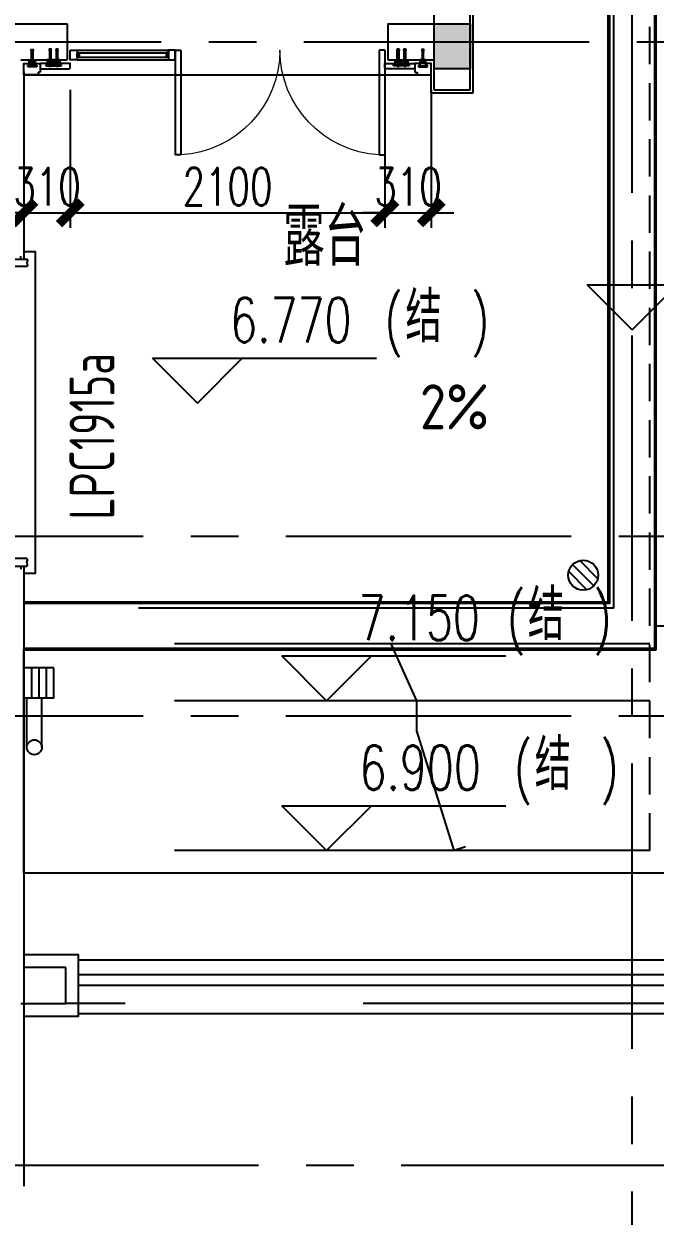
# Model space of a CAD drawing. Extents: x 296441 to 853063, y 459050 to 1117990.
# Drawn here: x 652638 to 656853, y 567787 to 575747 of the extents above; entities that cross this region are included whole.
import ezdxf
from ezdxf.enums import TextEntityAlignment as Align

# ---------------------------------------------------------------- set-up
doc = ezdxf.new("R2010")
doc.units = 0
doc.header["$LTSCALE"] = 1000
for name, pattern in [('14-GRID$0$CENTER2', [28.575, 19.05, -3.175, 3.175, -3.175]), ('B-ROOF01$0$F1-OTLN-ROOF$0$HIDDEN', [0.375, 0.25, -0.125]), ('CENTER', [50.8, 31.75, -6.35, 6.35, -6.35]), ('DASH', [0.35, 0.25, -0.1]), ('DOTE', [2.42, 2, -0.2, 0.02, -0.2]), ('E2-E3-FL03$0$E1-FL03$0$HIDDEN', [0.375, 0.25, -0.125]), ('E2-E3-FL03$0$E1-FL03$0$HIDDEN2', [4.7625, 3.175, -1.5875]), ('E2-E3-RF$0$E1-FL03$0$$AUDIT_BAD_LTYPE2', [0]), ('HIDDEN', [0.375, 0.25, -0.125])]:
    doc.linetypes.add(name, pattern=pattern)
for name, color, linetype in [('0-COL-H1', 170, 'Continuous'), ('14-GRID$0$G-GRID', 9, '14-GRID$0$CENTER2'), ('5PJ(配件)', 13, 'Continuous'), ('8XX(虚线)', 8, 'DASH'), ('A-SLAB-OTLN', 144, 'HIDDEN'), ('C01-RISR-FL01-P$0$P-WSTW-EQPM', 4, 'Continuous'), ('DIM_ELEV', 3, 'Continuous'), ('DIM_SYMB', 3, 'Continuous'), ('DZ-TEXT-FL01$0$A-ROOM-IDEN', 4, 'Continuous'), ('E-TEXT-BS01-MI-14$0$A-WIND-IDEN', 33, 'Continuous'), ('E2-E3-FL03$0$A-WALL-FNSH', 6, 'Continuous'), ('E2-E3-FL03$0$E1-FL03$0$A-ELEV-HDDN', 161, 'E2-E3-FL03$0$E1-FL03$0$HIDDEN2'), ('E2-E3-FL03$0$E1-FL03$0$A-FLOR', 23, 'Continuous'), ('E2-E3-FL03$0$E1-FL03$0$A-HRAL', 5, 'Continuous'), ('E2-E3-FL03$0$E1-FL03$0$A-OVLK', 140, 'Continuous'), ('E2-E3-FL03$0$E1-FL03$0$A-ROOF', 2, 'Continuous'), ('E2-E3-FL03$0$E1-FL03$0$A-SECT-WIND', 155, 'Continuous'), ('E2-E3-FL03$0$E1-FL03$0$A-SECT-WOOD', 17, 'Continuous'), ('E2-E3-FL03$0$E1-FL03$0$A-SLAB-OTLN', 144, 'E2-E3-FL03$0$E1-FL03$0$HIDDEN'), ('E2-E3-FL03$0$E1-FL03$0$A-WALL', 1, 'Continuous'), ('E2-E3-FL03$0$E1-FL03$0$A-WALL-FNSH', 6, 'Continuous'), ('E2-E3-FL03$0$E1-FL03$0$AUDIT_I_171201172723-9', 4, 'Continuous'), ('E2-E3-FL03$0$E1-FL03$0$G-XREF', 2, 'Continuous'), ('E2-E3-FL03$0$menchuangtao1$0$A-DETL-STONE', 42, 'Continuous'), ('E2-E3-FL03$0$menchuangtao1$0$A-WALL', 1, 'Continuous'), ('E2-E3-FL03$0$menchuangtao1$0$A_CUR_FRAME', 112, 'Continuous'), ('E_OTHER', 7, 'Continuous'), ('PUB_TEXT', 7, 'Continuous'), ('ZT0_默认图层-----PM、LM、DY、JD', 7, 'Continuous'), ('ZT1_Dim---标注---PM、LM、DY、JD', 252, 'Continuous'), ('ZT3_型材--铝断面-------------JD', 6, 'Continuous'), ('ZT3_辅材--五金件-------------JD', 13, 'Continuous')]:
    doc.layers.add(name, color=color, linetype=linetype)
doc.layers.add('E2-E3-FL03$0$E1-FL03$0$A-ANNO-NPLT', color=215, linetype='Continuous', plot=False)
doc.styles.add('_TCH_DIM', font='SIMPLEX', dxfattribs={"bigfont": 'GBCBIG'})
doc.styles.add('C01-RISR-FL01-P$0$hz', font='simplex', dxfattribs={"width": 0.7, "bigfont": 'hztxt'})
doc.styles.add('E2-E3-FL03$0$E1-FL03$0$hz', font='simplex', dxfattribs={"width": 0.7, "bigfont": 'hztxt'})
doc.styles.get("Standard").update_dxf_attribs({"font": 'gbenor.shx', "bigfont": 'gbcbig.shx'})
doc.styles.add('ZT-DIMSTYLE', font='ROMANS.shx', dxfattribs={"width": 0.7, "bigfont": 'CHINESE.shx'})
doc.styles.add('ZT_文字标注', font='ROMANS.shx', dxfattribs={"width": 0.7, "bigfont": '@1chinese.shx'})
doc.dimstyles.new('ZT-DIM100', dxfattribs={"dimscale": 100, "dimtxt": 2.5, "dimasz": 1.5, "dimexe": 1, "dimexo": 1, "dimgap": 0.5, "dimtad": 1, "dimdec": 0, "dimdsep": 46, "dimtxsty": 'ZT-DIMSTYLE', "dimblk": 'ARCHTICK', "dimcen": 2.5, "dimclrd": 175, "dimclre": 175, "dimclrt": 7, "dimazin": 2, "dimtfac": 1, "dimtix": 1, "dimtmove": 2, "dimatfit": 3, "dimfxl": 0, "dimarcsym": 0})

# ---------------------------------------------------------------- blocks, each defined once
blk = doc.blocks.new('E2-E3-FL03$0$menchuangtao1')
at = {"layer": 'E2-E3-FL03$0$menchuangtao1$0$A-DETL-STONE'}
blk.add_lwpolyline([(-10, -52.5), (-10, -159.2, -0.471625), (-15, -162.1, -0.528396), (-19.5, -164.7, 0.241692), (-50.5, -164.7, -0.528396), (-55, -162.1, -0.471625), (-60, -159.2), (-60, -52.5)], format="xyb", close=True, dxfattribs=at)
at = {"layer": 'E2-E3-FL03$0$menchuangtao1$0$A-WALL'}
for p, q in [((-10, 120), (-10, -120)), ((-10, 120), (10, 120)), ((-10, -120), (10, -120))]:
    blk.add_line(p, q, dxfattribs=at)
at = {"layer": 'E2-E3-FL03$0$menchuangtao1$0$A_CUR_FRAME'}
for p, q in [((-60, -52.5), (-10, 52.5)), ((-60, 52.5), (-10, -52.5))]:
    blk.add_line(p, q, dxfattribs=at)
blk.add_lwpolyline([(-10, -52.5), (-10, 52.5), (-60, 52.5), (-60, -52.5)], close=True, dxfattribs=at)
blk = doc.blocks.new('E2-E3-FL03$0$E1-FL03$0$$PS002_0')
at = {"color": 0}
for p, q in [((-0.25, -0.5), (-0.25, 0.5)), ((0, -0.5), (0, 0.5)), ((0.25, -0.5), (0.25, 0.5))]:
    blk.add_line(p, q, dxfattribs=at)
blk.add_lwpolyline([(-0.5, -0.5), (0.5, -0.5), (0.5, 0.5), (-0.5, 0.5)], close=True, dxfattribs=at)
at = {"color": 0, "style": 'E2-E3-FL03$0$E1-FL03$0$hz', "width": 0.7, "flags": 1}
for tag, p in [('UNIT', (0, 0)), ('SPEC', (0, -0.002)), ('WHAT', (0, -0.003))]:
    blk.add_attdef(tag, p, '', height=0.001, dxfattribs=at)
blk = doc.blocks.new('*U428')
at = {"layer": 'E2-E3-FL03$0$E1-FL03$0$A-SECT-WIND'}
for p, q in [((45, 32.5), (655, 32.5)), ((60, 15), (640, 15)), ((45, -32.5), (655, -32.5)), ((60, -15), (640, -15))]:
    blk.add_line(p, q, dxfattribs=at)
at = {"layer": 'E2-E3-FL03$0$E1-FL03$0$A-SECT-WOOD'}
for points in [[(0, 32.5), (45, 32.5), (45, -32.5), (0, -32.5)], [(60, 15), (60, -15), (45, -15), (45, 15)], [(640, 15), (640, -15), (655, -15), (655, 15)], [(700, 32.5), (655, 32.5), (655, -32.5), (700, -32.5)]]:
    blk.add_lwpolyline(points, close=True, dxfattribs=at)
blk = doc.blocks.new('E2-E3-FL03$0$E1-FL03$0$1400-door')
for p, q in [((0, 0), (0, -699.7)), ((0, 0), (37.5, 0)), ((37.5, 0), (37.5, -699.7)), ((1362.5, 0), (1362.5, -699.7)), ((1400, 0), (1362.5, 0)), ((1400, 0), (1400, -699.7)), ((37.5, -699.7), (0, -699.7)), ((1362.5, -699.7), (1400, -699.7))]:
    blk.add_line(p, q)
at = {"lineweight": 13}
for centre, start, end in [((-0.9, 0.4), 273.14342, 359.96949), ((1400.9, 0.4), 180.03051, 266.85658)]:
    blk.add_arc(centre, 700.9, start, end, dxfattribs=at)
blk = doc.blocks.new('C01-RISR-FL01-P$0$$PS001_0')
for p, q in [((-0.485, -0.123), (0.123, 0.485)), ((-0.354, -0.354), (0.354, 0.354)), ((-0.118, -0.486), (0.486, 0.118))]:
    blk.add_line(p, q)
blk.add_circle((0, 0), 0.5)
at = {"style": 'C01-RISR-FL01-P$0$hz', "width": 0.7, "flags": 1}
for tag, p in [('UNIT', (0, 0)), ('SPEC', (0, -0.002)), ('WHAT', (0, -0.003))]:
    blk.add_attdef(tag, p, '', height=0.001, dxfattribs=at)
blk = doc.blocks.new('ZT_钢膨胀螺栓_M10X95')
at = {"layer": 'ZT3_辅材--五金件-------------JD', "color": 1, "linetype": 'DOTE', "ltscale": 5}
blk.add_line((-27, 0), (82, 0), dxfattribs=at)
at = {"layer": 'ZT3_辅材--五金件-------------JD'}
for p, q in [((-17.5, 5), (-19, 3.5)), ((-19, -3.5), (-19, 3.5)), ((-13, 4.2), (-18.2, 4.2)), ((-13, 5), (-17.5, 5)), ((-17.5, 5), (-17.5, -5)), ((-16, 5), (-16, -5)), ((-14.5, 5), (-14.5, -5)), ((-13, -6.9), (-13, 6.9)), ((-4.6, 9.2), (-12.5, 9.2)), ((-4.6, 4.6), (-12.5, 4.6)), ((-4.6, -9.2), (-4.6, 9.2)), ((-2, 0.7), (-4.6, -0.2)), ((-2, 0), (-4.6, -0.9)), ((0, 5), (55, 5)), ((55, 5), (55, -5)), ((57.1, 4.1), (55, 4.1)), ((57.1, 1), (55, 1)), ((57.1, 5), (72.4, 7)), ((57.1, -5), (57.1, 5)), ((72.4, 0.4), (60.5, 0.4)), ((72.4, 7), (72.4, 0.4)), ((72.4, 6.5), (74.9, 6.9)), ((76, 5.9), (76, -5.9)), ((-17.5, -5), (-19, -3.5)), ((-13, -4.2), (-18.2, -4.2)), ((-13, -5), (-17.5, -5)), ((-4.6, -4.6), (-12.5, -4.6)), ((-4.6, -9.2), (-12.5, -9.2)), ((55, -5), (0, -5)), ((57.1, -1), (55, -1)), ((57.1, -4.1), (55, -4.1)), ((72.4, -7), (57.1, -5)), ((60.5, -0.4), (72.4, -0.4)), ((72.4, -0.4), (72.4, -7)), ((74.9, -6.9), (72.4, -6.5))]:
    blk.add_line(p, q, dxfattribs=at)
for centre, radius, start, end in [((-7.4, 6.9), 5.58, 155.5673, 204.4327), ((8.6, 0), 21.6, 167.64322, 192.35678), ((59.6, 0), 1.04, 23.57818, 336.42183), ((75, 5.9), 1, 0, 97.41201), ((-7.4, -6.9), 5.58, 155.5673, 204.4327), ((75, -5.9), 1, 262.58799, 0)]:
    blk.add_arc(centre, radius, start, end, dxfattribs=at)
at = {"layer": 'Defpoints', "color": 250, "style": 'ZT_文字标注', "width": 0.7}
for s, p in [('M10', (-9, 7.2)), ('95', (-9, -6.2))]:
    blk.add_text(s, height=1.5, rotation=90, dxfattribs=at).set_placement(p, align=Align.MIDDLE)
blk = doc.blocks.new('*U2473')
at = {"layer": 'ZT3_辅材--五金件-------------JD', "rotation": 270}
blk.add_blockref('ZT_钢膨胀螺栓_M10X95', (0, 0), dxfattribs=at)
blk = doc.blocks.new('L形挂件')
at = {"layer": '8XX(虚线)', "ltscale": 25}
h = blk.add_hatch(dxfattribs=at)
h.set_pattern_fill('AR-SAND', color=256, scale=0.05, style=0)
h.set_pattern_definition([(52.5, (-25.0006, -59.7017), (2.44707, -0.08), [0, -1.9304, 0, -2.159, 0, -2.06375]), (82.5, (-25.0006, -59.7017), (3.58413, 2.24762), [0, -1.0414, 0, -1.7399, 0, -0.66675]), (122.5, (-25.0006, -61.2638), (0.00719, 3.95496), [0, -0.635, 0, -2.286, 0, -2.9845]), (132.5, (-25.0006, -61.2638), (1.11465, 3.81778), [0, -0.3175, 0, -1.4986, 0, -1.7145])])
edge = h.paths.add_edge_path()
edge.add_line((-34, -29.7), (-41, -29.7))
edge.add_line((-41, -29.7), (-41, -59.7))
edge.add_line((-41, -59.7), (-39.5, -59.7))
edge.add_line((-39.5, -59.7), (-39.5, -40.9))
edge.add_arc((-38.3, -40.9), 1.2, 90, 180, ccw=False)
edge.add_line((-38.3, -39.7), (-34, -39.7))
edge.add_line((-34, -39.7), (-34, -29.7))
edge = h.paths.add_edge_path()
edge.add_line((-41, -89.7), (-34, -89.7))
edge.add_line((-34, -89.7), (-34, -79.7))
edge.add_line((-34, -79.7), (-38.3, -79.7))
edge.add_arc((-38.3, -78.5), 1.2, -180, -90, ccw=False)
edge.add_line((-39.5, -78.5), (-39.5, -59.7))
edge.add_line((-39.5, -59.7), (-41, -59.7))
edge.add_line((-41, -59.7), (-41, -89.7))
h = blk.add_hatch(dxfattribs=at)
h.set_pattern_fill('AR-SAND', color=256, scale=0.05, angle=180, style=0)
h.set_pattern_definition([(52.5, (-25.0006, -104.7017), (2.44707, -0.08), [0, -1.9304, 0, -2.159, 0, -2.06375]), (82.5, (-25.0006, -104.7017), (3.58413, 2.24762), [0, -1.0414, 0, -1.7399, 0, -0.66675]), (122.5, (-25.0006, -106.2638), (0.00719, 3.95496), [0, -0.635, 0, -2.286, 0, -2.9845]), (132.5, (-25.0006, -106.2638), (1.11465, 3.81778), [0, -0.3175, 0, -1.4986, 0, -1.7145])])
edge = h.paths.add_edge_path()
edge.add_line((-41, -134.7), (-34, -134.7))
edge.add_line((-34, -134.7), (-34, -124.7))
edge.add_line((-34, -124.7), (-38.3, -124.7))
edge.add_arc((-38.3, -123.5), 1.2, -180, -90, ccw=False)
edge.add_line((-39.5, -123.5), (-39.5, -104.7))
edge.add_line((-39.5, -104.7), (-41, -104.7))
edge.add_line((-41, -104.7), (-41, -134.7))
edge = h.paths.add_edge_path()
edge.add_line((-34, -74.7), (-41, -74.7))
edge.add_line((-41, -74.7), (-41, -104.7))
edge.add_line((-41, -104.7), (-39.5, -104.7))
edge.add_line((-39.5, -104.7), (-39.5, -85.9))
edge.add_arc((-38.3, -85.9), 1.2, 90, 180, ccw=False)
edge.add_line((-38.3, -84.7), (-34, -84.7))
edge.add_line((-34, -84.7), (-34, -74.7))
at = {"color": 1, "linetype": 'CENTER', "ltscale": 10}
for p, q in [((40, -59.7), (-50, -59.7)), ((40, -59.7), (-50, -59.7)), ((40, -104.7), (-50, -104.7)), ((40, -104.7), (-50, -104.7))]:
    blk.add_line(p, q, dxfattribs=at)
at = {"color": 8}
for p, q in [((-41, -29.7), (-34, -29.7)), ((-41, -74.7), (-34, -74.7))]:
    blk.add_line(p, q, dxfattribs=at)
at = {"layer": '5PJ(配件)'}
for p, q in [((-4, -79.7), (-4, -39.7)), ((-39.5, -110.9), (-39.5, -85.9)), ((-39.5, -123.5), (-39.5, -110.9)), ((-38.3, -84.7), (-25, -84.7)), ((-25, -124.7), (-38.3, -124.7)), ((-35.5, -124.7), (-35.5, -84.7))]:
    blk.add_line(p, q, dxfattribs=at)
for points in [[(-25, -39.7), (0, -39.7)], [(0, -40.1), (0, -79.7), (-25, -79.7)], [(-25, -84.7), (0, -84.7), (0, -124.7)], [(0, -124.7), (-25, -124.7)]]:
    blk.add_lwpolyline(points, dxfattribs=at)
for centre, start, end in [((-38.3, -85.9), 90, 180), ((-38.3, -123.5), 180, 270)]:
    blk.add_arc(centre, 1.2, start, end, dxfattribs=at)
at = {"layer": '8XX(虚线)', "ltscale": 25}
for p, q in [((-41, -89.7), (-41, -29.7)), ((-41, -134.7), (-41, -74.7)), ((-34, -29.7), (-34, -39.7)), ((-34, -74.7), (-34, -84.7)), ((-34, -89.7), (-41, -89.7)), ((-34, -134.7), (-41, -134.7)), ((-34, -79.7), (-34, -89.7)), ((-34, -124.7), (-34, -134.7))]:
    blk.add_line(p, q, dxfattribs=at)
at = {"layer": '8XX(虚线)', "linetype": 'Continuous', "ltscale": 25}
for p, q in [((-39.5, -65.9), (-39.5, -40.9)), ((-39.5, -78.5), (-39.5, -65.9)), ((-38.3, -39.7), (-25, -39.7)), ((-35.5, -79.7), (-35.5, -39.7)), ((-25, -79.7), (-38.3, -79.7))]:
    blk.add_line(p, q, dxfattribs=at)
at = {"layer": '8XX(虚线)', "linetype": 'DASH', "ltscale": 25}
blk.add_line((-4, -124.7), (-4, -84.7), dxfattribs=at)
for centre, start, end in [((-38.3, -40.9), 90, 180), ((-38.3, -78.5), 180, 270)]:
    blk.add_arc(centre, 1.2, start, end, dxfattribs=at)
at = {"layer": 'ZT3_辅材--五金件-------------JD', "rotation": 90}
for p in [(-4, -59.7), (-4, -104.7)]:
    blk.add_blockref('*U2473', p, dxfattribs=at)
blk = doc.blocks.new('20180521.08271243')
at = {"layer": '8XX(虚线)', "ltscale": 25}
h = blk.add_hatch(dxfattribs=at)
h.set_pattern_fill('AR-SAND', color=256, scale=0.05, angle=360, style=0)
h.set_pattern_definition([(232.5, (-292719.11, -161804.6666), (-2.447066187, 0.080001565), [0, -1.9304, 0, -2.159, 0, -2.06375]), (262.5, (-292719.11, -161804.6666), (-3.584125503, -2.247616416), [0, -1.0414, 0, -1.7399, 0, -0.66675]), (302.5, (-292719.11, -161803.1045), (-0.007185923, -3.954961851), [0, -0.635, 0, -2.286, 0, -2.9845]), (312.5, (-292719.11, -161803.1045), (-1.114646616, -3.817782262), [0, -0.3175, 0, -1.4986, 0, -1.7145])])
edge = h.paths.add_edge_path()
edge.add_line((30, 36), (30, 29))
edge.add_line((30, 29), (20, 29))
edge.add_line((20, 29), (20, 33.3))
edge.add_arc((18.8, 33.3), 1.2, 360, 450)
edge.add_line((18.8, 34.5), (0, 34.5))
edge.add_line((0, 34.5), (0, 36))
edge.add_line((0, 36), (30, 36))
edge = h.paths.add_edge_path()
edge.add_line((-30, 29), (-30, 36))
edge.add_line((-30, 36), (0, 36))
edge.add_line((0, 36), (0, 34.5))
edge.add_line((0, 34.5), (-18.8, 34.5))
edge.add_arc((-18.8, 33.3), 1.2, 90, 180)
edge.add_line((-20, 33.3), (-20, 29))
edge.add_line((-20, 29), (-30, 29))
at = {"color": 8}
blk.add_line((-30, 36, 0), (-30, 29, 0), dxfattribs=at)
at = {"color": 1, "linetype": 'CENTER', "ltscale": 10}
blk.add_line((0, -50), (0, 9.5), dxfattribs=at)
blk.add_line((0, -50), (0, 9.5), dxfattribs=at)
at = {"layer": '5PJ(配件)'}
for p, q in [((-20, 33.3, 0), (-20, 30, 0)), ((20, 30.5, 0), (-20, 30.5, 0)), ((6.2, 34.5, 0), (-18.8, 34.5, 0)), ((18.8, 34.5, 0), (6.2, 34.5, 0)), ((20, 30, 0), (20, 33.3, 0)), ((20, -2), (-20, -2)), ((20, -6), (-20, -6))]:
    blk.add_line(p, q, dxfattribs=at)
for points in [[(-20, 30), (-20, -10), (20, -10)], [(20, -10), (20, 30)]]:
    blk.add_lwpolyline(points, dxfattribs=at)
for centre, start, end in [((-18.8, 33.3, 0), 90, 180), ((18.8, 33.3, 0), 0, 90)]:
    blk.add_arc(centre, 1.2, start, end, dxfattribs=at)
at = {"layer": '8XX(虚线)', "ltscale": 25}
for p, q in [((30, 36, 0), (-30, 36, 0)), ((-30, 29, 0), (-20, 29, 0)), ((-25, 29, 0), (-20, 29, 0)), ((20, 29, 0), (30, 29, 0)), ((30, 29, 0), (30, 36, 0))]:
    blk.add_line(p, q, dxfattribs=at)
at = {"layer": 'ZT3_辅材--五金件-------------JD'}
for p, q in [((-9.2, 2.6), (-9.2, 7.5)), ((9.2, 2.6), (-9.2, 2.6)), ((6.9, 8), (-6.9, 8)), ((-5, 8), (-5, 9.5)), ((-5, 9.5), (5, 9.5)), ((-4.6, 2.6), (-4.6, 7.5)), ((-4.3, 8), (-4.3, 9.5)), ((-0.7, 0), (0.2, 2.6)), ((0, 0), (0.9, 2.6)), ((4.2, 8), (4.2, 9.5)), ((4.6, 2.6), (4.6, 7.5)), ((5, 8), (5, 9.5)), ((9.2, 2.6), (9.2, 7.5)), ((-5, -59.1), (-7, -74.4)), ((-7, -74.4), (-0.4, -74.4)), ((-6.5, -74.4), (-6.9, -76.9)), ((-5.9, -78), (5.9, -78)), ((-5, -2), (-5, -57)), ((-5, -57), (5, -57)), ((5, -59.1), (-5, -59.1)), ((-4.1, -59.1), (-4.1, -57)), ((-1, -59.1), (-1, -57)), ((-0.4, -74.4), (-0.4, -62.5)), ((0.4, -62.5), (0.4, -74.4)), ((0.4, -74.4), (7, -74.4)), ((1, -59.1), (1, -57)), ((4.1, -59.1), (4.1, -57)), ((5, -57), (5, -2)), ((7, -74.4), (5, -59.1)), ((6.9, -76.9), (6.5, -74.4))]:
    blk.add_line(p, q, dxfattribs=at)
at = {"layer": 'ZT3_辅材--五金件-------------JD', "color": 1, "linetype": 'DOTE', "ltscale": 5}
blk.add_line((0, 9.5), (0, -84), dxfattribs=at)
at = {"layer": 'ZT3_辅材--五金件-------------JD'}
for centre, radius, start, end in [((-6.9, 2.4), 5.58, 65.5673, 114.4327), ((0, -13.6), 21.6, 77.64322, 102.35678), ((6.9, 2.4), 5.58, 65.5673, 114.4327), ((-5.9, -77), 1, 172.58799, 270), ((0, -61.6), 1.04, 293.57817, 246.42182), ((5.9, -77), 1, 270, 7.41201)]:
    blk.add_arc(centre, radius, start, end, dxfattribs=at)
at = {"layer": 'Defpoints', "color": 250, "style": 'ZT_文字标注', "text_generation_flag": 4, "width": 0.7}
for s, p in [('M10', (-7.2, 7)), ('95', (6.2, 7))]:
    blk.add_text(s, height=1.5, rotation=180, dxfattribs=at).set_placement(p, align=Align.MIDDLE)
blk = doc.blocks.new('20191022142107', base_point=(100381.7, 896927.6, 0))
at = {"layer": 'ZT3_型材--铝断面-------------JD', "ltscale": 0.02, "elevation": 0}
blk.add_lwpolyline([(100581.7, 896902.6), (100581.7, 896867.6), (100391.7, 896867.6, -0.414214), (100381.7, 896877.6), (100381.7, 896902.6)], format="xyb", close=True, dxfattribs=at)
at = {"layer": 'ZT3_型材--铝断面-------------JD', "ltscale": 0.02, "elevation": -0.1}
blk.add_lwpolyline([(100581.7, 896902.6), (100581.7, 896850.6, 0.414214), (100589.7, 896842.6), (100596.7, 896842.6), (100596.7, 896835.6, 0.414214), (100604.7, 896827.6), (100691.7, 896827.6), (100691.7, 896902.6), (100581.7, 896902.6)], format="xyb", dxfattribs=at)
at = {"layer": 'ZT0_默认图层-----PM、LM、DY、JD', "ltscale": 10, "rotation": 180}
blk.add_blockref('20180521.08271243', (100635.8, 896917.6, 0), dxfattribs=at)
at = {"layer": 'ZT1_Dim---标注---PM、LM、DY、JD', "ltscale": 10, "rotation": 90}
blk.add_blockref('L形挂件', (100410.5, 896927.6, 0), dxfattribs=at)
blk = doc.blocks.new('20191022142059', base_point=(98281.7, 896927.6, 0))
at = {"layer": 'ZT3_型材--铝断面-------------JD', "ltscale": 0.02, "elevation": 0}
blk.add_lwpolyline([(98081.7, 896902.6), (98081.7, 896850.6, -0.414214), (98073.7, 896842.6), (98066.7, 896842.6), (98066.7, 896835.6, -0.414214), (98058.7, 896827.6), (97971.7, 896827.6), (97971.7, 896902.6), (98081.7, 896902.6)], format="xyb", dxfattribs=at)
blk.add_lwpolyline([(98081.7, 896902.6), (98081.7, 896867.6), (98271.7, 896867.6, 0.414214), (98281.7, 896877.6), (98281.7, 896902.6)], format="xyb", close=True, dxfattribs=at)
at = {"layer": 'ZT0_默认图层-----PM、LM、DY、JD', "ltscale": 10, "xscale": -1, "rotation": 180}
blk.add_blockref('20180521.08271243', (98027.7, 896917.6, 0), dxfattribs=at)
at = {"layer": 'ZT1_Dim---标注---PM、LM、DY、JD', "ltscale": 10, "xscale": -1, "rotation": 270}
blk.add_blockref('L形挂件', (98253, 896927.6, 0), dxfattribs=at)
blk = doc.blocks.new('HHHH23')
at = {"layer": 'A-SLAB-OTLN', "linetype": 'B-ROOF01$0$F1-OTLN-ROOF$0$HIDDEN'}
blk.add_line((931144.2, 412892.8), (931144.2, 425192.8), dxfattribs=at)
at = {"layer": 'E2-E3-FL03$0$A-WALL-FNSH'}
blk.add_line((926964.2, 411627.9), (926964.2, 410652.8), dxfattribs=at)
at = {"layer": 'E2-E3-FL03$0$E1-FL03$0$A-ANNO-NPLT', "linetype": 'E2-E3-FL03$0$E1-FL03$0$HIDDEN2'}
for p, q in [((926984.2, 413582.8), (926984.2, 413912.8)), ((927084.2, 413582.8), (927084.2, 413912.8))]:
    blk.add_line(p, q, dxfattribs=at)
at = {"layer": 'E2-E3-FL03$0$E1-FL03$0$A-ANNO-NPLT'}
blk.add_lwpolyline([(929912.9, 412918.1), (929837, 412892.8), (929587, 413692.8), (929587, 413892.8), (929417, 414272.8)], dxfattribs=at)
blk.add_circle((927034.2, 413582.8), 50, dxfattribs=at)
at = {"layer": 'E2-E3-FL03$0$E1-FL03$0$A-ELEV-HDDN'}
blk.add_line((932404.2, 411872.8), (927244.2, 411872.8), dxfattribs=at)
blk.add_lwpolyline([(926944.2, 411872.7), (927244.2, 411872.7), (927244.2, 412112.8), (926964.2, 412112.8)], dxfattribs=at)
at = {"layer": 'E2-E3-FL03$0$E1-FL03$0$A-FLOR'}
blk.add_line((926964.2, 418072.8), (929684.2, 418072.8), dxfattribs=at)
at = {"layer": 'E2-E3-FL03$0$E1-FL03$0$A-HRAL'}
for p, q in [((932319.2, 412062.8), (927329.2, 412062.8)), ((932319.2, 411992.8), (927329.2, 411992.8))]:
    blk.add_line(p, q, dxfattribs=at)
at = {"layer": 'E2-E3-FL03$0$E1-FL03$0$A-OVLK'}
for p, q in [((932319.2, 412162.8), (927329.2, 412162.8)), ((932319.2, 411802.8), (927329.2, 411802.8))]:
    blk.add_line(p, q, dxfattribs=at)
for points in [[(929964.2, 422652.8), (931184.2, 422652.8), (931184.2, 414232.8), (926964.2, 414232.8)], [(929964.2, 422642.8), (931174.2, 422642.8), (931174.2, 414242.8), (926964.2, 414242.8)], [(929964.2, 422342.8), (930874.2, 422342.8), (930874.2, 414542.8), (926964.2, 414542.8)], [(929964.2, 422332.8), (930864.2, 422332.8), (930864.2, 414552.8), (926964.2, 414552.8)], [(926964.2, 416892.8), (927039.2, 416892.8), (927039.2, 414742.8), (926964.2, 414742.8)], [(926964.2, 411787.7), (927329.2, 411787.7), (927329.2, 412197.8), (926964.2, 412197.8)]]:
    blk.add_lwpolyline(points, dxfattribs=at)
at = {"layer": 'E2-E3-FL03$0$E1-FL03$0$A-ROOF'}
blk.add_line((931294.2, 412742.8), (926964.2, 412742.8), dxfattribs=at)
blk.add_lwpolyline([(931184.2, 414392.8), (931294.2, 414392.8), (931294.2, 412742.8), (926964.2, 412742.8), (926964.2, 414232.8), (931184.2, 414232.8), (931184.2, 414392.8)], dxfattribs=at)
at = {"layer": 'E2-E3-FL03$0$E1-FL03$0$A-SLAB-OTLN', "linetype": 'E2-E3-RF$0$E1-FL03$0$$AUDIT_BAD_LTYPE2'}
blk.add_line((930904.2, 414512.8), (930904.2, 422372.8), dxfattribs=at)
at = {"layer": 'E2-E3-FL03$0$E1-FL03$0$A-SLAB-OTLN', "linetype": 'E2-E3-FL03$0$E1-FL03$0$HIDDEN2'}
for p, q in [((930904.2, 414512.8), (926964.2, 414512.8)), ((931144.2, 414272.8), (926964.2, 414272.8)), ((931144.2, 413892.8), (926964.2, 413892.8)), ((931144.2, 412892.8), (926964.2, 412892.8))]:
    blk.add_line(p, q, dxfattribs=at)
at = {"layer": 'E2-E3-FL03$0$E1-FL03$0$A-WALL'}
for p, q in [((929704.2, 418412.8), (929704.2, 418792.8)), ((929944.2, 417972.8), (929944.2, 418792.8)), ((926704.2, 418412.8), (927254.2, 418412.8)), ((927254.2, 418412.8), (927254.2, 418172.8)), ((929394.2, 418412.8), (929704.2, 418412.8)), ((929394.2, 418412.8), (929394.2, 418172.8)), ((926944.2, 418172.8), (927254.2, 418172.8)), ((929394.2, 418172.8), (929704.2, 418172.8)), ((929704.2, 417972.8), (929704.2, 418172.8)), ((929704.2, 417972.8), (929944.2, 417972.8))]:
    blk.add_line(p, q, dxfattribs=at)
at = {"layer": 'E2-E3-FL03$0$E1-FL03$0$A-WALL-FNSH'}
for p, q in [((929964.2, 417952.8), (929964.2, 418792.8)), ((926964.2, 418092.8), (926964.2, 416842.8)), ((929684.2, 417952.8), (929684.2, 418092.8)), ((929684.2, 417952.8), (929964.2, 417952.8)), ((926964.2, 414792.8), (926964.2, 410652.8))]:
    blk.add_line(p, q, dxfattribs=at)
blk.add_blockref('*U428', (927274.2, 418205.3))
at = {"layer": 'C01-RISR-FL01-P$0$P-WSTW-EQPM', "xscale": 200, "yscale": 200, "zscale": 200, "rotation": 90}
blk.add_blockref('C01-RISR-FL01-P$0$$PS001_0', (930698.8, 414731.7), dxfattribs=at)
at = {"layer": 'E2-E3-FL03$0$E1-FL03$0$A-ANNO-NPLT', "xscale": 200, "yscale": 200, "zscale": 200, "rotation": 179.9999999999999}
blk.add_blockref('E2-E3-FL03$0$E1-FL03$0$$PS002_0', (927064.2, 414012.8), dxfattribs=at)
at = {"layer": 'E2-E3-FL03$0$E1-FL03$0$AUDIT_I_171201172723-9', "xscale": -1}
blk.add_blockref('E2-E3-FL03$0$E1-FL03$0$1400-door', (929374.2, 418237.8), dxfattribs=at)
at = {"layer": 'E2-E3-FL03$0$E1-FL03$0$G-XREF', "rotation": 90}
blk.add_blockref('E2-E3-FL03$0$menchuangtao1', (926824.2, 416852.8), dxfattribs=at)
at = {"layer": 'E2-E3-FL03$0$E1-FL03$0$G-XREF', "xscale": -1, "rotation": 90}
blk.add_blockref('E2-E3-FL03$0$menchuangtao1', (926824.2, 414782.8), dxfattribs=at)
at = {"layer": 'ZT1_Dim---标注---PM、LM、DY、JD', "ltscale": 1000, "xscale": -1}
for name, p in [('20191022142107', (927274.2, 418172.8)), ('20191022142059', (929374.2, 418172.8))]:
    blk.add_blockref(name, p, dxfattribs=at)
blk = doc.blocks.new('WWWE12')
at = {"layer": 'DIM_ELEV'}
for p, q in [((867082.8, 416370.8), (866782.8, 416670.8)), ((866782.8, 416670.8), (868278.8, 416670.8)), ((867082.8, 416370.8), (867382.8, 416670.8)), ((864179.9, 415880.9), (863879.9, 416180.9)), ((863879.9, 416180.9), (865375.9, 416180.9)), ((864179.9, 415880.9), (864479.9, 416180.9)), ((865043.1, 413892.8), (864743.1, 414192.8)), ((864743.1, 414192.8), (866239.1, 414192.8)), ((865043.1, 413892.8), (865343.1, 414192.8)), ((865043.1, 412892.8), (864743.1, 413192.8)), ((864743.1, 413192.8), (866239.1, 413192.8)), ((865043.1, 412892.8), (865343.1, 413192.8))]:
    blk.add_line(p, q, dxfattribs=at)
at = {"layer": 'DIM_SYMB'}
blk.add_lwpolyline([(865919, 415641.1, 0, 0, 0), (866410.2, 415129.4, 80, 0, 0), (866617.9, 414912.9, 0, 0, 0)], format="xyseb", dxfattribs=at)
at = {"layer": 'DZ-TEXT-FL01$0$A-ROOM-IDEN'}
blk.add_text('露台', height=385.82, dxfattribs=at).set_placement((864752.5, 416797.9))
at = {"layer": 'E-TEXT-BS01-MI-14$0$A-WIND-IDEN', "color": 2, "width": 0.8}
blk.add_text('LPC1915a', height=300, rotation=90, dxfattribs=at).set_placement((863626.4, 415103.6))
at = {"layer": 'PUB_TEXT', "style": '_TCH_DIM', "width": 0.705882}
for s, p in [('(', (865429, 416285.9)), (')', (866004.7, 416285.9)), ('6.770', (864399, 416285.9)), ('(', (866246.2, 414297.8)), (')', (866821.9, 414297.8)), ('7.150', (865256.2, 414297.8)), ('(', (866292.2, 413297.8)), (')', (866867.9, 413297.8)), ('6.900', (865262.2, 413297.8))]:
    blk.add_text(s, height=297.5, dxfattribs=at).set_placement(p)
at = {"layer": 'PUB_TEXT', "style": '_TCH_DIM'}
for p in [(865569, 416285.9), (866386.2, 414297.8), (866432.2, 413297.8)]:
    blk.add_text('结', height=337.6, dxfattribs=at).set_placement(p)
at = {"layer": 'PUB_TEXT'}
blk.add_text('2%', height=300, dxfattribs=at).set_placement((865666, 415706.1))
blk = doc.blocks.new('_ArchTick')
at = {"color": 0, "linetype": 'ByBlock', "const_width": 0.4}
blk.add_lwpolyline([(-0.5, -0.5), (0.5, 0.5)], dxfattribs=at)
blk = doc.blocks.new('*D1286')
at = {"layer": 'Defpoints', "color": 0, "ltscale": 1000, "transparency": 16777216}
for p in [(655048.5, 575407.2, 0), (655358.5, 575407.2, 0), (655358.5, 574485.5)]:
    blk.add_point(p, dxfattribs=at)
at = {"layer": 'ZT1_Dim---标注---PM、LM、DY、JD', "color": 175, "linetype": 'ByBlock', "lineweight": -2, "ltscale": 1000, "transparency": 16777216}
for p, q in [((655048.5, 575307.2), (655048.5, 574385.5)), ((655358.5, 575307.2), (655358.5, 574385.5)), ((655048.5, 574485.5), (654898.5, 574485.5)), ((655048.5, 574485.5), (655358.5, 574485.5)), ((655358.5, 574485.5), (655508.5, 574485.5))]:
    blk.add_line(p, q, dxfattribs=at)
at = {"layer": 'ZT1_Dim---标注---PM、LM、DY、JD', "color": 175, "lineweight": -2, "ltscale": 1000, "transparency": 16777216, "xscale": 150, "yscale": 150, "zscale": 150}
blk.add_blockref('_ArchTick', (655048.5, 574485.5), dxfattribs=at)
at = {"layer": 'ZT1_Dim---标注---PM、LM、DY、JD', "color": 175, "lineweight": -2, "ltscale": 1000, "transparency": 16777216, "xscale": 150, "yscale": 150, "zscale": 150, "rotation": 180}
blk.add_blockref('_ArchTick', (655358.5, 574485.5), dxfattribs=at)
at = {"layer": 'ZT1_Dim---标注---PM、LM、DY、JD', "color": 7, "ltscale": 1000, "transparency": 16777216, "insert": (655203.5, 574660.5), "char_height": 250, "attachment_point": 5, "style": 'ZT-DIMSTYLE'}
blk.add_mtext('310', dxfattribs=at)
blk = doc.blocks.new('*D1287')
at = {"layer": 'Defpoints', "color": 0, "ltscale": 1000, "transparency": 16777216}
for p in [(652948.5, 575407.2), (655048.5, 575407.2, 0), (655048.5, 574485.5)]:
    blk.add_point(p, dxfattribs=at)
at = {"layer": 'ZT1_Dim---标注---PM、LM、DY、JD', "color": 175, "linetype": 'ByBlock', "lineweight": -2, "ltscale": 1000, "transparency": 16777216}
for p, q in [((652948.5, 575307.2), (652948.5, 574385.5)), ((655048.5, 575307.2), (655048.5, 574385.5)), ((652948.5, 574485.5), (655048.5, 574485.5))]:
    blk.add_line(p, q, dxfattribs=at)
at = {"layer": 'ZT1_Dim---标注---PM、LM、DY、JD', "color": 175, "lineweight": -2, "ltscale": 1000, "transparency": 16777216, "xscale": 150, "yscale": 150, "zscale": 150, "rotation": 180}
blk.add_blockref('_ArchTick', (652948.5, 574485.5), dxfattribs=at)
at = {"layer": 'ZT1_Dim---标注---PM、LM、DY、JD', "color": 175, "lineweight": -2, "ltscale": 1000, "transparency": 16777216, "xscale": 150, "yscale": 150, "zscale": 150}
blk.add_blockref('_ArchTick', (655048.5, 574485.5), dxfattribs=at)
at = {"layer": 'ZT1_Dim---标注---PM、LM、DY、JD', "color": 7, "ltscale": 1000, "transparency": 16777216, "insert": (653998.5, 574660.5), "char_height": 250, "attachment_point": 5, "style": 'ZT-DIMSTYLE'}
blk.add_mtext('2100', dxfattribs=at)
blk = doc.blocks.new('*D1288')
at = {"layer": 'Defpoints', "color": 0, "ltscale": 1000, "transparency": 16777216}
for p in [(652638.5, 575407.2), (652948.5, 575407.2), (652948.5, 574485.5)]:
    blk.add_point(p, dxfattribs=at)
at = {"layer": 'ZT1_Dim---标注---PM、LM、DY、JD', "color": 175, "linetype": 'ByBlock', "lineweight": -2, "ltscale": 1000, "transparency": 16777216}
for p, q in [((652638.5, 575307.2), (652638.5, 574385.5)), ((652948.5, 575307.2), (652948.5, 574385.5)), ((652638.5, 574485.5), (652488.5, 574485.5)), ((652638.5, 574485.5), (652948.5, 574485.5)), ((652948.5, 574485.5), (653098.5, 574485.5))]:
    blk.add_line(p, q, dxfattribs=at)
at = {"layer": 'ZT1_Dim---标注---PM、LM、DY、JD', "color": 175, "lineweight": -2, "ltscale": 1000, "transparency": 16777216, "xscale": 150, "yscale": 150, "zscale": 150}
blk.add_blockref('_ArchTick', (652638.5, 574485.5), dxfattribs=at)
at = {"layer": 'ZT1_Dim---标注---PM、LM、DY、JD', "color": 175, "lineweight": -2, "ltscale": 1000, "transparency": 16777216, "xscale": 150, "yscale": 150, "zscale": 150, "rotation": 180}
blk.add_blockref('_ArchTick', (652948.5, 574485.5), dxfattribs=at)
at = {"layer": 'ZT1_Dim---标注---PM、LM、DY、JD', "color": 7, "ltscale": 1000, "transparency": 16777216, "insert": (652793.5, 574660.5), "char_height": 250, "attachment_point": 5, "style": 'ZT-DIMSTYLE'}
blk.add_mtext('310', dxfattribs=at)

msp = doc.modelspace()

# ---------------------------------------------------------------- linework, layer by layer
at = {"layer": '0-COL-H1', "elevation": 0.4}
msp.add_lwpolyline([(655378.4, 575747.2), (655618.4, 575747.2), (655618.4, 575447.2), (655378.4, 575447.2)], close=True, dxfattribs=at)
at = {"layer": '0-COL-H1', "color": 254}
msp.add_solid([(655618.4, 575447.2, 0.4), (655618.4, 575747.2, 0.4), (655378.4, 575447.2, 0.4), (655378.4, 575747.2, 0.4)], dxfattribs=at)
at = {"layer": '14-GRID$0$G-GRID', "color": 8, "ltscale": 0.1}
for p, q in [((656698.5, 590811), (656698.5, 558052.5)), ((620218.5, 575627.2), (674432.5, 575627.2)), ((620098.5, 572327.2), (674432.5, 572327.2)), ((620098.5, 571127.2), (674432.5, 571127.2)), ((595151, 568127.2), (674432.5, 568127.2))]:
    msp.add_line(p, q, dxfattribs=at)

# ---------------------------------------------------------------- block references
at = {"layer": 'E_OTHER'}
for name, p in [('WWWE12', (-210382.9, 157334.5, 0)), ('HHHH23', (-274325.7, 157334.5))]:
    msp.add_blockref(name, p, dxfattribs=at)

# ---------------------------------------------------------------- dimensions: what is measured, and where the dimension line sits
at = {"layer": 'ZT1_Dim---标注---PM、LM、DY、JD', "ltscale": 1000}
for base, p1, p2, picture, middle in [((652948.5, 574485.5, 0), (652638.5, 575407.2, 0), (652948.5, 575407.2, 0), '*D1288', (652793.5, 574660.5, 0)), ((655048.5, 574485.5, 0), (652948.5, 575407.2, 0), (655048.5, 575407.2), '*D1287', (653998.5, 574660.5, 0)), ((655358.5, 574485.5, 0), (655048.5, 575407.2), (655358.5, 575407.2), '*D1286', (655203.5, 574660.5, 0))]:
    dim = msp.add_linear_dim(base=base, p1=p1, p2=p2, dimstyle='ZT-DIM100', dxfattribs=at)
    dim.commit()
    dim.dimension.update_dxf_attribs({"geometry": picture, "text_midpoint": middle})

doc.saveas('drawing.dxf')
